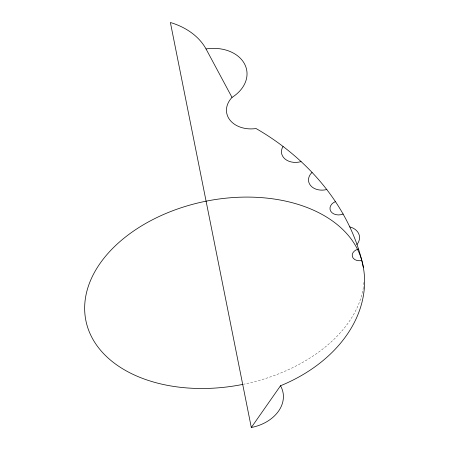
<?xml version="1.0" encoding="UTF-8"?>
<svg xmlns="http://www.w3.org/2000/svg" width="450" height="450" viewBox="0 0 450 450"><rect width="100%" height="100%" fill="white"/><g stroke="black" fill="none" stroke-linecap="round" stroke-linejoin="round"><path stroke-width="0.34" stroke-dasharray="2.25 1.69" d="M363.943 282.398A141.283 93.431 -11.3 0 1 363.488 286.571M363.386 287.263A141.283 93.431 -11.3 0 1 243.394 384.277"/><path stroke-width="0.67" d="M251.314 427.5L280.513 385.762A142.852 107.123 -9.2 0 0 363.347 267.362C351.067 207.686 307.969 158.377 256.067 128.543A27.141 20.351 -9.2 0 1 229.849 119.948A27.141 20.351 -9.2 0 1 232.009 97.414A37.052 27.787 -9.2 0 0 244.496 63.833A37.052 27.787 -9.2 0 0 206.032 48.943A72.945 54.703 -9.2 0 0 170.387 22.5L251.314 427.5A38.453 28.834 -9.2 0 0 280.513 385.762M206.032 48.943L232.009 97.414M242.713 384.412A141.283 93.431 -11.3 0 1 85.714 319.736A141.283 93.431 -11.3 0 1 208.344 200.739A141.283 93.431 -11.3 0 1 363.347 267.362M361.626 260.483A7.864 5.895 -9.2 0 1 352.361 256.545A7.864 5.895 -9.2 0 1 358.397 249.097M349.808 226.884A16.566 12.42 -9.2 0 1 356.895 244.597M301.039 161.634A15.491 11.616 -9.2 0 1 284.996 158.979A15.491 11.616 -9.2 0 1 283.033 146.469M326.891 189.506A14.861 11.143 -9.2 0 1 310.719 185.687A14.861 11.143 -9.2 0 1 312.019 172.412M343.181 214.02A9.444 7.082 -9.2 0 1 330.778 211.281A9.444 7.082 -9.2 0 1 335.531 201.549"/></g></svg>
